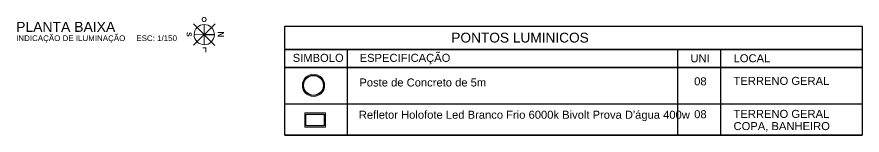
# Model space of a CAD drawing. Header units: metres. Extents: x 1186 to 11427, y -5173 to 11421.
# Drawn here: x 1545.63 to 1594.35, y 1427.02 to 1433.84 of the extents above; entities that cross this region are included whole.
import ezdxf

# ---------------------------------------------------------------- set-up
doc = ezdxf.new("R2010")
doc.units = ezdxf.units.M
doc.header["$LTSCALE"] = 8
doc.layers.get('0').update_dxf_attribs({"lineweight": 5})
for name, color, linetype in [('KIRYA - LEGENDA', 7, 'Continuous'), ('KIRYA - TEXTO', 7, 'Continuous'), ('LD_Luminárias', 220, 'Continuous')]:
    doc.layers.add(name, color=color, linetype=linetype)
doc.layers.add('KIRYA - SÍMBOLO', color=7, linetype='Continuous', lineweight=5)
doc.styles.add('EA_140_1-75', font='swissl.ttf', dxfattribs={"height": 0.263})
doc.styles.add('EA_80_1-100', font='swissl.ttf', dxfattribs={"height": 0.2})
doc.styles.add('EA_80_1-75', font='swissl.ttf', dxfattribs={"height": 0.15})
doc.styles.add('TECHNIC_BOLD', font='techb___.ttf')

msp = doc.modelspace()

# ---------------------------------------------------------------- linework, layer by layer
at = {"color": 204}
msp.add_lwpolyline([(1562.218, 1428.31), (1563.411, 1428.31), (1563.411, 1427.486), (1562.218, 1427.486)], close=True, dxfattribs=at)
msp.add_circle((1562.724, 1429.892), 0.639, dxfattribs=at)
at = {"layer": 'KIRYA - LEGENDA'}
for points in [[(1561.073, 1433.308), (1594.35, 1433.308), (1594.35, 1431.957), (1561.073, 1431.957)], [(1561.073, 1431.957), (1594.35, 1431.957), (1594.35, 1430.917), (1561.073, 1430.917)], [(1561.073, 1430.917), (1594.35, 1430.917), (1594.35, 1427.024), (1561.073, 1427.024)]]:
    msp.add_lwpolyline(points, close=True, dxfattribs=at)
for points in [[(1564.671, 1431.957), (1564.671, 1427.024)], [(1583.706, 1431.957), (1583.706, 1427.024)], [(1586.196, 1431.957), (1586.196, 1427.024)], [(1561.073, 1428.828), (1594.35, 1428.828)], [(1561.073, 1427.024), (1594.35, 1427.024)]]:
    msp.add_lwpolyline(points, dxfattribs=at)
at = {"layer": 'KIRYA - SÍMBOLO'}
for p, q in [((1557.048, 1433.434), (1555.806, 1432.203)), ((1555.811, 1433.439), (1557.042, 1432.197)), ((1556.429, 1433.402), (1556.424, 1432.235)), ((1557.009, 1432.816), (1555.844, 1432.821))]:
    msp.add_line(p, q, dxfattribs=at)
at = {"layer": 'KIRYA - SÍMBOLO', "color": 32}
for centre, start, end in [((1556.426, 1432.818), 134.7323, 179.6591), ((1556.426, 1432.819), 359.66, 44.6805), ((1556.426, 1432.819), 314.7323, 359.6591)]:
    msp.add_arc(centre, 0.584, start, end, dxfattribs=at)
at = {"layer": 'KIRYA - SÍMBOLO', "color": 12}
for start, end in [(89.8048, 134.7323), (44.784, 89.8054)]:
    msp.add_arc((1556.427, 1432.818), 0.584, start, end, dxfattribs=at)
at = {"layer": 'KIRYA - SÍMBOLO', "color": 152}
for start, end in [(179.7064, 224.6805), (224.784, 269.8054), (269.8064, 314.7323)]:
    msp.add_arc((1556.426, 1432.818), 0.584, start, end, dxfattribs=at)
at = {"layer": 'KIRYA - SÍMBOLO'}
msp.add_solid([(1556.427, 1432.86), (1557.009, 1432.857), (1556.427, 1432.777), (1557.009, 1432.774)], dxfattribs=at)
at = {"layer": 'LD_Luminárias'}
msp.add_lwpolyline([(1562.291, 1428.237), (1563.337, 1428.237), (1563.337, 1427.559), (1562.291, 1427.559)], close=True, dxfattribs=at)
msp.add_circle((1562.724, 1429.892), 0.575, dxfattribs=at)

# ---------------------------------------------------------------- texts
at = {"layer": 'KIRYA - LEGENDA', "style": 'EA_80_1-100'}
for s, height, p in [('PONTOS LUMINICOS', 0.56401, (1570.67, 1432.364)), ('SIMBOLO', 0.4617, (1561.525, 1431.249)), ('ESPECIFICAÇÃO', 0.46167, (1565.382, 1431.249)), ('UNI', 0.4617, (1584.452, 1431.225)), ('LOCAL', 0.4617, (1586.942, 1431.225)), ('Poste de Concreto de 5m', 0.46167, (1565.367, 1429.829)), ('08', 0.4617, (1584.67, 1429.895)), ('TERRENO GERAL', 0.46167, (1586.94, 1429.92)), ("Refletor Holofote Led Branco Frio 6000k Bivolt Prova D'água 400w", 0.46167, (1565.336, 1427.968)), ('08', 0.4617, (1584.67, 1427.999)), ('TERRENO GERAL', 0.46167, (1586.94, 1428.017)), ('COPA, BANHEIRO', 0.46167, (1586.94, 1427.313))]:
    msp.add_text(s, height=height, dxfattribs=at).set_placement(p)
at = {"layer": 'KIRYA - SÍMBOLO', "style": 'TECHNIC_BOLD'}
for s, rotation, p in [('O', 179.7323, (1556.575, 1433.837)), ('S', 269.7323, (1555.408, 1432.967)), ('L', 179.7323, (1556.567, 1432.084))]:
    msp.add_text(s, height=0.292, rotation=rotation, dxfattribs=at).set_placement(p)
at = {"layer": 'KIRYA - SÍMBOLO', "color": 240, "true_color": 0xed1f24, "style": 'TECHNIC_BOLD'}
msp.add_text('N', height=0.365, rotation=269.7323, dxfattribs=at).set_placement((1557.199, 1432.994))
at = {"layer": 'KIRYA - TEXTO', "attachment_point": 1}
for s, insert, char_height, width, style in [('{\\fArial|b0|i0|c0|p34;PLANTA BAIXA}', (1545.579, 1433.554), 0.57543, 25.7778, 'EA_140_1-75'), ('\\pxt13;{\\fArial|b0|i0|c0|p34;INDICAÇÃO DE ILUMINAÇÃO     ESC: 1/150}', (1545.583, 1432.776), 0.32819, 24.52347, 'EA_80_1-75')]:
    msp.add_mtext(s, dxfattribs=dict(at, insert=insert, char_height=char_height, width=width, style=style))

doc.saveas('drawing.dxf')
